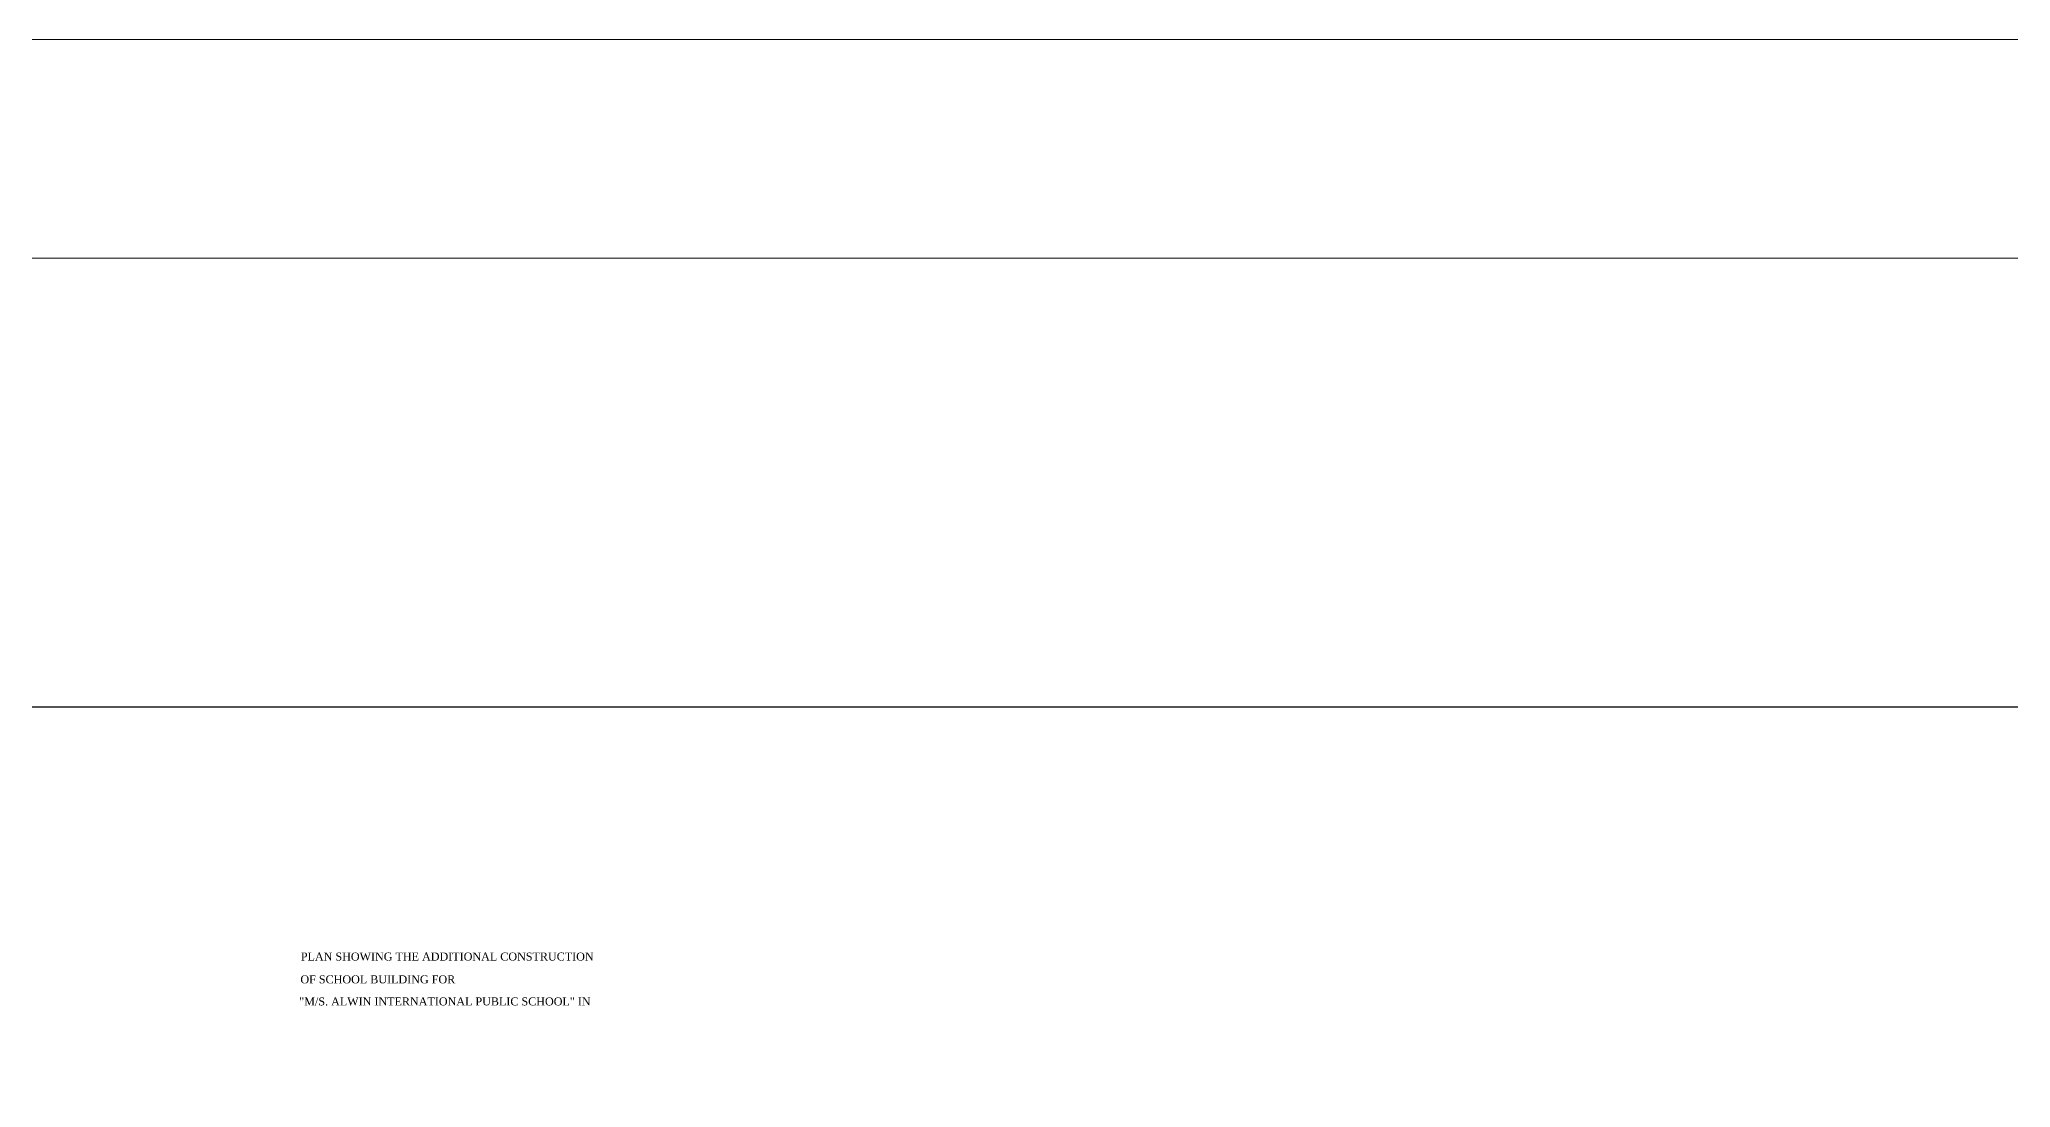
# Model space of a CAD drawing. Header units: metres. Extents: x 43 to 977, y 102 to 459.
# Drawn here: x 95.6 to 185.7, y 411.5 to 459.3 of the extents above; entities that cross this region are included whole.
import ezdxf

# ---------------------------------------------------------------- set-up
doc = ezdxf.new("R2010")
doc.units = ezdxf.units.M
doc.header["$MEASUREMENT"] = 0
for name, color, linetype, lineweight in [('6', 6, 'Continuous', 0), ('BO', 7, 'Continuous', 0), ('WALL', 7, 'Continuous', 0)]:
    doc.layers.add(name, color=color, linetype=linetype, lineweight=lineweight)
doc.styles.add('R3', font='dutcheb.ttf', dxfattribs={"height": 12})

msp = doc.modelspace()

# ---------------------------------------------------------------- linework, layer by layer
at = {"layer": 'BO', "lineweight": -3, "ltscale": 20}
msp.add_line((62.64599, 428.8535), (356.36337, 428.8535), dxfattribs=at)
msp.add_lwpolyline([(62.64599, 428.8535), (356.36337, 428.8535), (356.36337, 121.45762), (62.64599, 121.45762)], close=True, dxfattribs=at)
at = {"layer": 'WALL', "ltscale": 20}
for points in [[(42.9277, 459.34744), (977.0464, 459.34744), (977.0464, 102.30568), (42.9277, 102.30568)], [(52.9277, 449.34744), (967.0464, 449.34744), (967.0464, 112.30568), (52.9277, 112.30568)]]:
    msp.add_lwpolyline(points, close=True, dxfattribs=at)

# ---------------------------------------------------------------- texts
at = {"layer": '6', "style": 'R3'}
for s, p in [('PLAN SHOWING THE ADDITIONAL CONSTRUCTION  ', (107.57682, 417.26196)), ('OF SCHOOL BUILDING FOR ', (107.55717, 416.22011)), (' "M/S. ALWIN INTERNATIONAL PUBLIC SCHOOL" IN', (107.36798, 415.21235))]:
    msp.add_text(s, height=0.365705, dxfattribs=at).set_placement(p)

doc.saveas('drawing.dxf')
